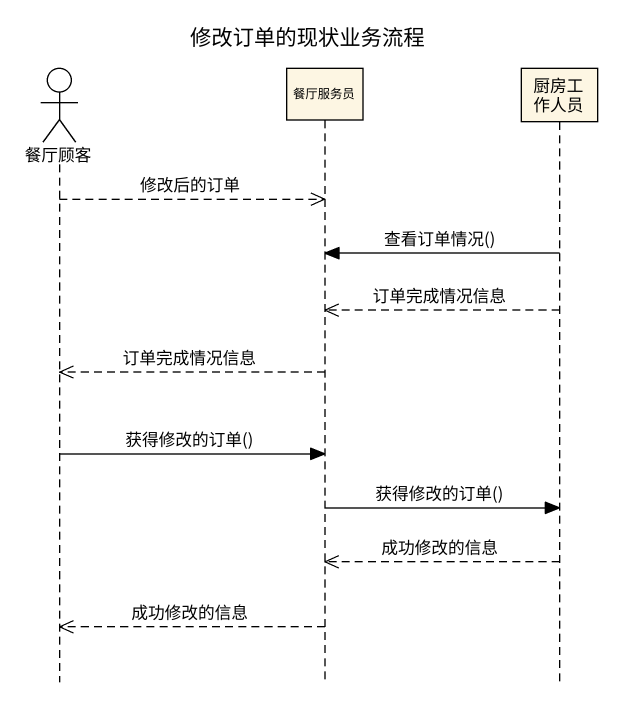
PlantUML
@startuml
title 修改订单的现状业务流程
hide footbox
actor 餐厅顾客
participant 餐厅服务员
participant 厨房工作人员

餐厅顾客 -->> 餐厅服务员 : 修改后的订单
厨房工作人员 -> 餐厅服务员 : 查看订单情况()
厨房工作人员 -->> 餐厅服务员 : 订单完成情况信息
餐厅服务员 -->> 餐厅顾客 : 订单完成情况信息
餐厅顾客 -> 餐厅服务员 : 获得修改的订单()
餐厅服务员 -> 厨房工作人员 : 获得修改的订单()
厨房工作人员 -->> 餐厅服务员 : 成功修改的信息
餐厅服务员 -->> 餐厅顾客 : 成功修改的信息
@enduml
